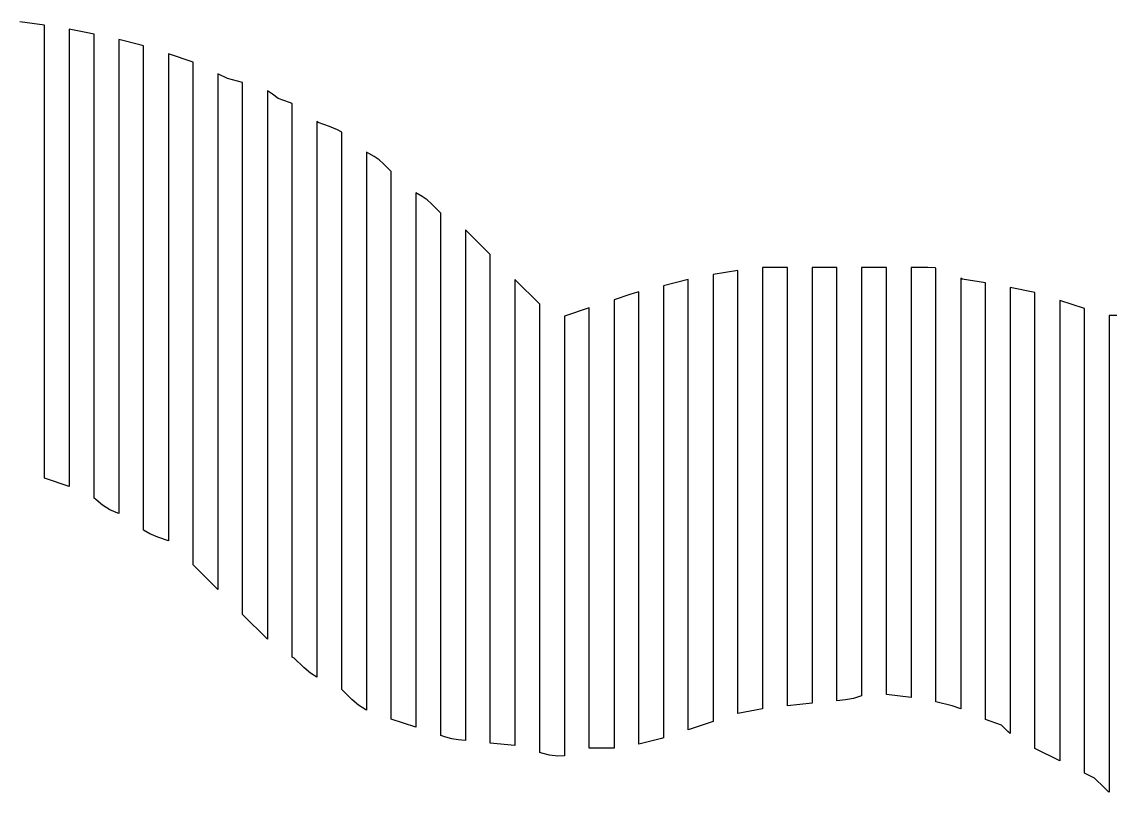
# Model space of a CAD drawing. Header units: millimetres. Extents: x -6 to 1890, y -8 to 898.
# Drawn here: x 733.9 to 909.7, y 60 to 184.5 of the extents above; entities that cross this region are included whole.
import ezdxf

# ---------------------------------------------------------------- set-up
doc = ezdxf.new("R2010")
doc.units = ezdxf.units.MM
doc.layers.add('PASSADAS_COMPLETAS', color=1, linetype='CONTINUOUS')
doc.layers.add('PECAS_2D', color=3, linetype='CONTINUOUS')

msp = doc.modelspace()

# ---------------------------------------------------------------- linework, layer by layer
at = {"layer": 'PASSADAS_COMPLETAS'}
msp.add_lwpolyline([(911.289, 137.067), (909.578, 137.067), (909.578, 131.932), (909.578, 130.648), (909.578, 129.364), (909.578, 128.081), (909.578, 126.797), (909.578, 125.513), (909.578, 124.229), (909.578, 122.946), (909.578, 121.662), (909.578, 120.378), (909.578, 119.094), (909.578, 117.811), (909.578, 116.527), (909.578, 115.243), (909.578, 113.959), (909.578, 112.676), (909.578, 111.392), (909.578, 110.108), (909.578, 108.824), (909.578, 72.879), (909.578, 71.595), (909.578, 70.311), (909.578, 69.028), (909.578, 67.744), (909.578, 66.46), (909.578, 65.176), (909.578, 60.041), (909.457, 60.128), (908.732, 60.78), (907.191, 62.321), (905.578, 63.127), (905.578, 68.303), (905.578, 69.596), (905.578, 70.89), (905.578, 72.184), (905.578, 73.478), (905.578, 79.947), (905.578, 110.999), (905.578, 112.293), (905.578, 113.587), (905.578, 114.881), (905.578, 116.175), (905.578, 118.763), (905.578, 120.056), (905.578, 121.35), (905.578, 122.644), (905.578, 125.232), (905.578, 126.526), (905.578, 127.819), (905.578, 129.113), (905.578, 130.407), (905.578, 131.701), (905.578, 132.995), (905.578, 138.17), (901.578, 139.504), (901.578, 134.284), (901.578, 132.979), (901.578, 131.674), (901.578, 130.37), (901.578, 129.065), (901.578, 127.76), (901.578, 126.455), (901.578, 125.15), (901.578, 123.845), (901.578, 122.541), (901.578, 121.236), (901.578, 119.931), (901.578, 118.626), (901.578, 117.321), (901.578, 116.016), (901.578, 114.711), (901.578, 113.407), (901.578, 112.102), (901.578, 76.871), (901.578, 75.566), (901.578, 74.261), (901.578, 72.956), (901.578, 71.651), (901.578, 70.347), (901.578, 65.127), (897.578, 67.127), (897.578, 72.295), (897.578, 73.587), (897.578, 74.878), (897.578, 76.17), (897.578, 77.462), (897.578, 78.754), (897.578, 80.046), (897.578, 113.635), (897.578, 114.926), (897.578, 116.218), (897.578, 117.51), (897.578, 118.802), (897.578, 120.094), (897.578, 122.678), (897.578, 123.97), (897.578, 125.261), (897.578, 126.553), (897.578, 127.845), (897.578, 129.137), (897.578, 130.429), (897.578, 131.721), (897.578, 133.013), (897.578, 134.305), (897.578, 135.596), (897.578, 140.764), (893.578, 141.565), (893.578, 136.418), (893.578, 135.131), (893.578, 133.844), (893.578, 132.558), (893.578, 131.271), (893.578, 129.984), (893.578, 128.697), (893.578, 127.411), (893.578, 126.124), (893.578, 124.837), (893.578, 123.55), (893.578, 122.264), (893.578, 120.977), (893.578, 119.69), (893.578, 118.403), (893.578, 117.117), (893.578, 115.83), (893.578, 114.543), (893.578, 81.088), (893.578, 79.801), (893.578, 78.514), (893.578, 77.228), (893.578, 75.941), (893.578, 74.654), (893.578, 73.367), (893.578, 69.507), (893.221, 69.828), (892.154, 70.894), (890.315, 71.507), (889.578, 71.813), (889.578, 74.424), (889.578, 75.73), (889.578, 77.035), (889.578, 78.341), (889.578, 79.647), (889.578, 80.952), (889.578, 82.258), (889.578, 116.206), (889.578, 117.511), (889.578, 118.817), (889.578, 120.123), (889.578, 121.428), (889.578, 122.734), (889.578, 124.04), (889.578, 125.345), (889.578, 126.651), (889.578, 127.957), (889.578, 129.262), (889.578, 130.568), (889.578, 131.874), (889.578, 133.179), (889.578, 134.485), (889.578, 135.791), (889.578, 137.096), (889.578, 142.319), (885.797, 142.949), (885.578, 143.095), (885.578, 137.941), (885.578, 136.653), (885.578, 135.364), (885.578, 134.076), (885.578, 132.787), (885.578, 131.499), (885.578, 130.21), (885.578, 128.922), (885.578, 127.633), (885.578, 126.345), (885.578, 125.056), (885.578, 123.768), (885.578, 122.479), (885.578, 121.191), (885.578, 119.903), (885.578, 118.614), (885.578, 117.326), (885.578, 83.825), (885.578, 82.537), (885.578, 81.248), (885.578, 79.96), (885.578, 78.671), (885.578, 77.383), (885.578, 76.094), (885.578, 73.517), (884.183, 73.982), (881.578, 74.633), (881.578, 77.229), (881.578, 78.527), (881.578, 79.825), (881.578, 81.123), (881.578, 82.421), (881.578, 83.719), (881.578, 85.017), (881.578, 117.464), (881.578, 118.762), (881.578, 120.06), (881.578, 121.357), (881.578, 122.655), (881.578, 125.251), (881.578, 126.549), (881.578, 127.847), (881.578, 129.145), (881.578, 130.443), (881.578, 131.741), (881.578, 133.038), (881.578, 134.336), (881.578, 135.634), (881.578, 136.932), (881.578, 138.23), (881.578, 139.528), (881.578, 144.719), (881.442, 144.746), (880.266, 144.823), (877.578, 144.823), (877.578, 138.39), (877.578, 135.816), (877.578, 134.53), (877.578, 133.243), (877.578, 131.956), (877.578, 130.67), (877.578, 129.383), (877.578, 128.097), (877.578, 126.81), (877.578, 125.523), (877.578, 124.237), (877.578, 122.95), (877.578, 121.663), (877.578, 120.377), (877.578, 119.09), (877.578, 117.804), (877.578, 84.351), (877.578, 83.065), (877.578, 81.778), (877.578, 80.492), (877.578, 79.205), (877.578, 77.918), (877.578, 75.345), (873.578, 75.845), (873.578, 78.448), (873.578, 79.749), (873.578, 81.051), (873.578, 82.352), (873.578, 83.654), (873.578, 84.955), (873.578, 118.793), (873.578, 120.095), (873.578, 121.396), (873.578, 122.698), (873.578, 123.999), (873.578, 125.301), (873.578, 126.602), (873.578, 127.904), (873.578, 129.205), (873.578, 130.507), (873.578, 131.808), (873.578, 133.109), (873.578, 134.411), (873.578, 135.712), (873.578, 137.014), (873.578, 138.315), (873.578, 139.617), (873.578, 144.823), (869.578, 144.823), (869.578, 139.601), (869.578, 138.296), (869.578, 136.99), (869.578, 135.685), (869.578, 134.379), (869.578, 133.074), (869.578, 131.768), (869.578, 130.463), (869.578, 129.158), (869.578, 127.852), (869.578, 126.547), (869.578, 125.241), (869.578, 123.936), (869.578, 122.631), (869.578, 121.325), (869.578, 120.02), (869.578, 86.079), (869.578, 84.773), (869.578, 83.468), (869.578, 82.163), (869.578, 80.857), (869.578, 79.552), (869.578, 75.636), (868.259, 75.191), (866.953, 74.963), (865.578, 74.826), (865.578, 78.715), (865.578, 80.011), (865.578, 81.307), (865.578, 82.603), (865.578, 83.9), (865.578, 118.898), (865.578, 120.194), (865.578, 121.49), (865.578, 122.787), (865.578, 124.083), (865.578, 125.379), (865.578, 126.675), (865.578, 127.972), (865.578, 129.268), (865.578, 130.564), (865.578, 131.86), (865.578, 133.157), (865.578, 134.453), (865.578, 135.749), (865.578, 137.045), (865.578, 138.342), (865.578, 139.638), (865.578, 144.823), (861.578, 144.823), (861.578, 139.608), (861.578, 138.304), (861.578, 137.001), (861.578, 135.697), (861.578, 134.394), (861.578, 133.09), (861.578, 131.786), (861.578, 130.483), (861.578, 129.179), (861.578, 127.875), (861.578, 126.572), (861.578, 125.268), (861.578, 123.964), (861.578, 122.661), (861.578, 121.357), (861.578, 120.053), (861.578, 118.75), (861.578, 84.855), (861.578, 83.551), (861.578, 82.248), (861.578, 80.944), (861.578, 79.641), (861.578, 78.337), (861.578, 74.426), (857.578, 74.026), (857.578, 77.888), (857.578, 79.175), (857.578, 80.462), (857.578, 81.749), (857.578, 83.036), (857.578, 84.324), (857.578, 117.791), (857.578, 119.078), (857.578, 120.366), (857.578, 121.653), (857.578, 122.94), (857.578, 124.227), (857.578, 125.514), (857.578, 126.802), (857.578, 128.089), (857.578, 129.376), (857.578, 130.663), (857.578, 131.951), (857.578, 133.238), (857.578, 134.525), (857.578, 135.812), (857.578, 138.387), (857.578, 144.823), (853.578, 144.823), (853.578, 138.342), (853.578, 137.046), (853.578, 135.75), (853.578, 134.454), (853.578, 133.158), (853.578, 131.862), (853.578, 130.565), (853.578, 129.269), (853.578, 127.973), (853.578, 126.677), (853.578, 125.381), (853.578, 124.085), (853.578, 122.789), (853.578, 121.493), (853.578, 120.197), (853.578, 118.901), (853.578, 83.906), (853.578, 82.61), (853.578, 81.313), (853.578, 80.017), (853.578, 78.721), (853.578, 77.425), (853.578, 73.537), (849.578, 72.737), (849.578, 76.643), (849.578, 77.946), (849.578, 79.248), (849.578, 80.55), (849.578, 81.852), (849.578, 83.154), (849.578, 118.314), (849.578, 119.616), (849.578, 120.918), (849.578, 122.22), (849.578, 123.522), (849.578, 124.825), (849.578, 126.127), (849.578, 127.429), (849.578, 128.731), (849.578, 130.033), (849.578, 131.336), (849.578, 132.638), (849.578, 133.94), (849.578, 135.242), (849.578, 137.847), (849.578, 144.358), (845.578, 143.691), (845.578, 137.244), (845.578, 135.954), (845.578, 134.665), (845.578, 133.375), (845.578, 132.086), (845.578, 130.796), (845.578, 129.507), (845.578, 128.217), (845.578, 126.928), (845.578, 125.638), (845.578, 124.349), (845.578, 123.059), (845.578, 121.77), (845.578, 120.481), (845.578, 119.191), (845.578, 117.902), (845.578, 116.612), (845.578, 81.796), (845.578, 80.507), (845.578, 79.218), (845.578, 77.928), (845.578, 76.639), (845.578, 75.349), (845.578, 71.481), (841.578, 70.147), (841.578, 74.043), (841.578, 75.341), (841.578, 76.64), (841.578, 77.938), (841.578, 79.237), (841.578, 80.535), (841.578, 116.893), (841.578, 118.192), (841.578, 119.49), (841.578, 120.789), (841.578, 122.087), (841.578, 123.386), (841.578, 124.684), (841.578, 125.983), (841.578, 127.281), (841.578, 128.58), (841.578, 129.878), (841.578, 131.177), (841.578, 132.475), (841.578, 133.774), (841.578, 135.072), (841.578, 136.371), (841.578, 142.863), (837.578, 141.863), (837.578, 135.342), (837.578, 134.038), (837.578, 132.734), (837.578, 131.43), (837.578, 130.125), (837.578, 128.821), (837.578, 127.517), (837.578, 126.213), (837.578, 124.909), (837.578, 123.604), (837.578, 122.3), (837.578, 120.996), (837.578, 119.692), (837.578, 118.388), (837.578, 117.083), (837.578, 115.779), (837.578, 79.261), (837.578, 77.957), (837.578, 76.653), (837.578, 75.349), (837.578, 74.045), (837.578, 72.74), (837.578, 68.828), (837.232, 68.727), (833.578, 67.813), (833.578, 71.727), (833.578, 73.031), (833.578, 74.336), (833.578, 75.64), (833.578, 76.945), (833.578, 78.249), (833.578, 114.774), (833.578, 116.078), (833.578, 117.383), (833.578, 118.687), (833.578, 119.992), (833.578, 121.296), (833.578, 122.601), (833.578, 123.905), (833.578, 125.21), (833.578, 126.514), (833.578, 127.819), (833.578, 129.123), (833.578, 130.428), (833.578, 131.732), (833.578, 133.036), (833.578, 134.341), (833.578, 140.863), (832.818, 140.673), (832.147, 140.478), (829.578, 139.621), (829.578, 133.152), (829.578, 131.858), (829.578, 130.564), (829.578, 129.27), (829.578, 127.976), (829.578, 126.682), (829.578, 125.388), (829.578, 124.095), (829.578, 122.801), (829.578, 121.507), (829.578, 120.213), (829.578, 118.919), (829.578, 117.625), (829.578, 116.331), (829.578, 115.037), (829.578, 113.743), (829.578, 76.22), (829.578, 74.926), (829.578, 73.632), (829.578, 72.338), (829.578, 71.044), (829.578, 67.163), (825.578, 67.163), (825.578, 71.042), (825.578, 72.335), (825.578, 73.629), (825.578, 74.922), (825.578, 76.215), (825.578, 112.424), (825.578, 113.717), (825.578, 115.011), (825.578, 116.304), (825.578, 117.597), (825.578, 118.89), (825.578, 120.183), (825.578, 121.477), (825.578, 122.77), (825.578, 124.063), (825.578, 125.356), (825.578, 126.649), (825.578, 127.943), (825.578, 129.236), (825.578, 130.529), (825.578, 131.822), (825.578, 138.288), (821.578, 136.955), (821.578, 130.497), (821.578, 129.205), (821.578, 127.914), (821.578, 126.622), (821.578, 125.33), (821.578, 124.039), (821.578, 122.747), (821.578, 121.456), (821.578, 120.164), (821.578, 118.872), (821.578, 117.581), (821.578, 116.289), (821.578, 114.998), (821.578, 113.706), (821.578, 112.415), (821.578, 111.123), (821.578, 74.958), (821.578, 73.667), (821.578, 72.375), (821.578, 71.083), (821.578, 69.792), (821.578, 65.917), (820.486, 65.876), (819.17, 66.018), (817.909, 66.344), (817.578, 66.481), (817.578, 69.067), (817.578, 70.36), (817.578, 71.653), (817.578, 72.946), (817.578, 74.24), (817.578, 75.533), (817.578, 76.826), (817.578, 109.153), (817.578, 110.446), (817.578, 111.739), (817.578, 113.032), (817.578, 114.325), (817.578, 115.618), (817.578, 116.912), (817.578, 119.498), (817.578, 122.084), (817.578, 125.963), (817.578, 127.256), (817.578, 128.549), (817.578, 129.842), (817.578, 138.894), (813.578, 142.894), (813.578, 135.103), (813.578, 133.805), (813.578, 132.506), (813.578, 129.909), (813.578, 127.312), (813.578, 123.417), (813.578, 122.118), (813.578, 119.521), (813.578, 118.223), (813.578, 116.924), (813.578, 115.626), (813.578, 114.327), (813.578, 113.029), (813.578, 111.73), (813.578, 110.432), (813.578, 107.835), (813.578, 76.671), (813.578, 75.372), (813.578, 74.074), (813.578, 72.775), (813.578, 71.477), (813.578, 70.178), (813.578, 67.582), (809.578, 67.982), (809.578, 70.569), (809.578, 71.862), (809.578, 73.156), (809.578, 74.45), (809.578, 75.743), (809.578, 77.037), (809.578, 109.378), (809.578, 110.672), (809.578, 111.966), (809.578, 113.259), (809.578, 114.553), (809.578, 115.847), (809.578, 119.727), (809.578, 122.315), (809.578, 124.902), (809.578, 127.489), (809.578, 128.783), (809.578, 131.37), (809.578, 132.664), (809.578, 133.958), (809.578, 135.251), (809.578, 136.545), (809.578, 137.839), (809.578, 139.132), (809.578, 146.894), (805.578, 150.894), (805.578, 143.159), (805.578, 141.869), (805.578, 140.58), (805.578, 139.291), (805.578, 138.001), (805.578, 135.423), (805.578, 134.134), (805.578, 131.555), (805.578, 128.977), (805.578, 126.398), (805.578, 123.82), (805.578, 121.241), (805.578, 118.663), (805.578, 117.373), (805.578, 116.084), (805.578, 114.795), (805.578, 113.506), (805.578, 78.696), (805.578, 77.406), (805.578, 76.117), (805.578, 74.828), (805.578, 73.539), (805.578, 72.249), (805.578, 70.96), (805.578, 68.382), (804.389, 68.5), (803.391, 68.656), (802.417, 68.922), (801.578, 69.202), (801.578, 71.799), (801.578, 73.097), (801.578, 74.396), (801.578, 75.694), (801.578, 76.993), (801.578, 78.291), (801.578, 79.59), (801.578, 117.245), (801.578, 119.842), (801.578, 121.14), (801.578, 122.439), (801.578, 123.737), (801.578, 126.334), (801.578, 128.931), (801.578, 131.528), (801.578, 134.125), (801.578, 135.423), (801.578, 138.02), (801.578, 139.318), (801.578, 141.915), (801.578, 143.214), (801.578, 144.512), (801.578, 145.811), (801.578, 147.109), (801.578, 153.601), (800.096, 155.083), (799.371, 155.735), (798.578, 156.306), (797.578, 156.865), (797.578, 150.422), (797.578, 149.134), (797.578, 147.845), (797.578, 146.557), (797.578, 145.268), (797.578, 143.98), (797.578, 141.403), (797.578, 138.826), (797.578, 136.249), (797.578, 133.672), (797.578, 131.095), (797.578, 128.518), (797.578, 127.229), (797.578, 125.941), (797.578, 124.652), (797.578, 123.364), (797.578, 120.787), (797.578, 80.843), (797.578, 78.266), (797.578, 76.978), (797.578, 75.689), (797.578, 74.401), (797.578, 73.112), (797.578, 70.535), (793.578, 71.869), (793.578, 75.77), (793.578, 77.071), (793.578, 78.372), (793.578, 79.672), (793.578, 80.973), (793.578, 82.273), (793.578, 83.574), (793.578, 125.193), (793.578, 126.493), (793.578, 127.794), (793.578, 129.095), (793.578, 130.395), (793.578, 131.696), (793.578, 134.297), (793.578, 136.898), (793.578, 139.499), (793.578, 142.101), (793.578, 144.702), (793.578, 146.002), (793.578, 148.604), (793.578, 149.904), (793.578, 151.205), (793.578, 152.505), (793.578, 153.806), (793.578, 160.309), (792.34, 161.547), (791.615, 162.198), (790.822, 162.769), (789.975, 163.251), (789.578, 163.45), (789.578, 157.011), (789.578, 155.723), (789.578, 154.436), (789.578, 153.148), (789.578, 151.86), (789.578, 149.285), (789.578, 146.709), (789.578, 145.421), (789.578, 142.846), (789.578, 140.271), (789.578, 137.695), (789.578, 135.12), (789.578, 133.832), (789.578, 132.544), (789.578, 131.256), (789.578, 129.969), (789.578, 128.681), (789.578, 127.393), (789.578, 86.186), (789.578, 84.898), (789.578, 83.61), (789.578, 82.322), (789.578, 81.035), (789.578, 79.747), (789.578, 78.459), (789.578, 77.171), (789.578, 73.308), (789.492, 73.345), (788.292, 74.086), (787.227, 74.998), (785.578, 76.647), (785.578, 80.505), (785.578, 81.791), (785.578, 83.077), (785.578, 84.363), (785.578, 85.649), (785.578, 86.934), (785.578, 88.22), (785.578, 131.942), (785.578, 133.228), (785.578, 134.514), (785.578, 135.8), (785.578, 137.086), (785.578, 138.372), (785.578, 140.944), (785.578, 143.515), (785.578, 146.087), (785.578, 148.659), (785.578, 149.945), (785.578, 152.517), (785.578, 153.803), (785.578, 155.089), (785.578, 156.375), (785.578, 157.661), (785.578, 158.947), (785.578, 160.233), (785.578, 166.662), (784.905, 167.078), (783.613, 167.623), (781.773, 168.236), (781.578, 168.431), (781.578, 161.922), (781.578, 160.621), (781.578, 159.319), (781.578, 158.017), (781.578, 156.716), (781.578, 155.414), (781.578, 154.112), (781.578, 151.509), (781.578, 150.207), (781.578, 147.604), (781.578, 145), (781.578, 142.397), (781.578, 141.095), (781.578, 139.793), (781.578, 138.492), (781.578, 137.19), (781.578, 135.888), (781.578, 134.586), (781.578, 90.328), (781.578, 89.026), (781.578, 87.725), (781.578, 86.423), (781.578, 85.121), (781.578, 83.819), (781.578, 78.613), (780.536, 79.257), (779.471, 80.169), (777.93, 81.71), (777.578, 81.886), (777.578, 87.07), (777.578, 88.367), (777.578, 89.663), (777.578, 90.959), (777.578, 92.255), (777.578, 93.551), (777.578, 94.847), (777.578, 97.44), (777.578, 137.62), (777.578, 138.916), (777.578, 140.212), (777.578, 141.509), (777.578, 142.805), (777.578, 145.397), (777.578, 147.989), (777.578, 150.582), (777.578, 153.174), (777.578, 154.47), (777.578, 157.062), (777.578, 158.359), (777.578, 159.655), (777.578, 160.951), (777.578, 162.247), (777.578, 163.543), (777.578, 164.839), (777.578, 171.32), (777.15, 171.501), (775.297, 172.118), (774.414, 172.841), (773.578, 173.365), (773.578, 166.851), (773.578, 165.548), (773.578, 164.245), (773.578, 162.942), (773.578, 161.64), (773.578, 160.337), (773.578, 159.034), (773.578, 157.731), (773.578, 156.428), (773.578, 153.822), (773.578, 151.216), (773.578, 148.611), (773.578, 146.005), (773.578, 144.702), (773.578, 143.399), (773.578, 142.096), (773.578, 140.793), (773.578, 100.404), (773.578, 99.101), (773.578, 97.798), (773.578, 96.495), (773.578, 95.192), (773.578, 93.889), (773.578, 92.587), (773.578, 91.284), (773.578, 84.769), (769.578, 88.769), (769.578, 95.28), (769.578, 96.582), (769.578, 97.885), (769.578, 99.187), (769.578, 100.489), (769.578, 101.791), (769.578, 103.093), (769.578, 104.395), (769.578, 143.461), (769.578, 144.763), (769.578, 146.066), (769.578, 147.368), (769.578, 148.67), (769.578, 151.274), (769.578, 153.879), (769.578, 156.483), (769.578, 157.785), (769.578, 160.39), (769.578, 161.692), (769.578, 162.994), (769.578, 164.296), (769.578, 165.598), (769.578, 166.901), (769.578, 168.203), (769.578, 169.505), (769.578, 174.714), (767.107, 175.331), (765.578, 176.096), (765.578, 170.888), (765.578, 169.586), (765.578, 168.284), (765.578, 166.982), (765.578, 165.68), (765.578, 164.378), (765.578, 163.076), (765.578, 161.774), (765.578, 159.17), (765.578, 157.868), (765.578, 155.264), (765.578, 153.962), (765.578, 151.358), (765.578, 150.056), (765.578, 148.754), (765.578, 147.452), (765.578, 146.15), (765.578, 122.715), (765.578, 107.091), (765.578, 105.789), (765.578, 104.487), (765.578, 103.185), (765.578, 101.883), (765.578, 100.581), (765.578, 99.279), (765.578, 92.769), (761.578, 96.769), (761.578, 101.926), (761.578, 103.215), (761.578, 104.504), (761.578, 105.793), (761.578, 107.082), (761.578, 108.371), (761.578, 109.66), (761.578, 147.045), (761.578, 149.623), (761.578, 150.912), (761.578, 153.49), (761.578, 156.069), (761.578, 158.647), (761.578, 161.225), (761.578, 162.514), (761.578, 163.803), (761.578, 165.093), (761.578, 166.382), (761.578, 167.671), (761.578, 168.96), (761.578, 170.249), (761.578, 171.538), (761.578, 172.827), (761.578, 177.984), (757.578, 179.317), (757.578, 174.16), (757.578, 172.871), (757.578, 171.582), (757.578, 170.292), (757.578, 169.003), (757.578, 167.714), (757.578, 166.425), (757.578, 163.846), (757.578, 162.557), (757.578, 159.978), (757.578, 157.4), (757.578, 156.11), (757.578, 153.532), (757.578, 152.243), (757.578, 150.953), (757.578, 148.375), (757.578, 112.276), (757.578, 110.987), (757.578, 109.697), (757.578, 108.408), (757.578, 107.119), (757.578, 105.83), (757.578, 104.54), (757.578, 100.673), (755.883, 101.237), (754.591, 101.782), (753.578, 102.408), (753.578, 107.623), (753.578, 108.927), (753.578, 110.231), (753.578, 111.535), (753.578, 112.839), (753.578, 114.143), (753.578, 150.65), (753.578, 151.953), (753.578, 153.257), (753.578, 154.561), (753.578, 155.865), (753.578, 158.473), (753.578, 161.08), (753.578, 162.384), (753.578, 164.992), (753.578, 166.296), (753.578, 167.599), (753.578, 168.903), (753.578, 170.207), (753.578, 171.511), (753.578, 172.815), (753.578, 174.118), (753.578, 175.422), (753.578, 180.638), (753.212, 180.744), (749.578, 181.653), (749.578, 176.46), (749.578, 175.162), (749.578, 173.864), (749.578, 172.566), (749.578, 171.268), (749.578, 169.969), (749.578, 168.671), (749.578, 167.373), (749.578, 166.075), (749.578, 163.479), (749.578, 160.882), (749.578, 158.286), (749.578, 156.988), (749.578, 155.69), (749.578, 154.392), (749.578, 153.094), (749.578, 151.796), (749.578, 115.448), (749.578, 114.15), (749.578, 112.851), (749.578, 111.553), (749.578, 110.255), (749.578, 108.957), (749.578, 105.063), (749.42, 105.115), (748.128, 105.66), (746.928, 106.401), (745.863, 107.314), (745.615, 107.562), (745.578, 107.58), (745.578, 111.458), (745.578, 112.75), (745.578, 114.042), (745.578, 115.335), (745.578, 117.92), (745.578, 152.815), (745.578, 154.107), (745.578, 155.399), (745.578, 156.692), (745.578, 157.984), (745.578, 160.569), (745.578, 161.861), (745.578, 164.446), (745.578, 167.031), (745.578, 168.323), (745.578, 169.616), (745.578, 170.908), (745.578, 172.201), (745.578, 173.493), (745.578, 174.786), (745.578, 176.078), (745.578, 177.37), (745.578, 182.54), (741.578, 183.34), (741.578, 178.155), (741.578, 176.859), (741.578, 175.562), (741.578, 174.266), (741.578, 172.97), (741.578, 171.674), (741.578, 170.377), (741.578, 169.081), (741.578, 167.785), (741.578, 165.192), (741.578, 162.6), (741.578, 161.303), (741.578, 158.711), (741.578, 157.415), (741.578, 156.118), (741.578, 154.822), (741.578, 153.526), (741.578, 119.823), (741.578, 118.527), (741.578, 117.23), (741.578, 115.934), (741.578, 114.638), (741.578, 113.342), (741.578, 112.045), (741.578, 109.453), (737.578, 110.786), (737.578, 113.353), (737.578, 114.637), (737.578, 115.92), (737.578, 117.204), (737.578, 118.488), (737.578, 119.771), (737.578, 121.055), (737.578, 154.428), (737.578, 155.711), (737.578, 156.995), (737.578, 158.278), (737.578, 159.562), (737.578, 162.129), (737.578, 164.696), (737.578, 167.263), (737.578, 168.547), (737.578, 169.83), (737.578, 171.114), (737.578, 172.397), (737.578, 173.681), (737.578, 174.965), (737.578, 176.248), (737.578, 177.532), (737.578, 178.815), (737.578, 183.95), (733.578, 184.521)], dxfattribs=at)
at = {"layer": 'PECAS_2D'}
msp.add_lwpolyline([(911.289, 137.067), (909.578, 137.067), (909.578, 131.932), (909.578, 130.648), (909.578, 129.364), (909.578, 128.081), (909.578, 126.797), (909.578, 125.513), (909.578, 124.229), (909.578, 122.946), (909.578, 121.662), (909.578, 120.378), (909.578, 119.094), (909.578, 117.811), (909.578, 116.527), (909.578, 115.243), (909.578, 113.959), (909.578, 112.676), (909.578, 111.392), (909.578, 110.108), (909.578, 108.824), (909.578, 72.879), (909.578, 71.595), (909.578, 70.311), (909.578, 69.028), (909.578, 67.744), (909.578, 66.46), (909.578, 65.176), (909.578, 60.041), (909.457, 60.128), (908.732, 60.78), (907.191, 62.321), (905.578, 63.127), (905.578, 68.303), (905.578, 69.596), (905.578, 70.89), (905.578, 72.184), (905.578, 73.478), (905.578, 79.947), (905.578, 110.999), (905.578, 112.293), (905.578, 113.587), (905.578, 114.881), (905.578, 116.175), (905.578, 118.763), (905.578, 120.056), (905.578, 121.35), (905.578, 122.644), (905.578, 125.232), (905.578, 126.526), (905.578, 127.819), (905.578, 129.113), (905.578, 130.407), (905.578, 131.701), (905.578, 132.995), (905.578, 138.17), (901.578, 139.504), (901.578, 134.284), (901.578, 132.979), (901.578, 131.674), (901.578, 130.37), (901.578, 129.065), (901.578, 127.76), (901.578, 126.455), (901.578, 125.15), (901.578, 123.845), (901.578, 122.541), (901.578, 121.236), (901.578, 119.931), (901.578, 118.626), (901.578, 117.321), (901.578, 116.016), (901.578, 114.711), (901.578, 113.407), (901.578, 112.102), (901.578, 76.871), (901.578, 75.566), (901.578, 74.261), (901.578, 72.956), (901.578, 71.651), (901.578, 70.347), (901.578, 65.127), (897.578, 67.127), (897.578, 72.295), (897.578, 73.587), (897.578, 74.878), (897.578, 76.17), (897.578, 77.462), (897.578, 78.754), (897.578, 80.046), (897.578, 113.635), (897.578, 114.926), (897.578, 116.218), (897.578, 117.51), (897.578, 118.802), (897.578, 120.094), (897.578, 122.678), (897.578, 123.97), (897.578, 125.261), (897.578, 126.553), (897.578, 127.845), (897.578, 129.137), (897.578, 130.429), (897.578, 131.721), (897.578, 133.013), (897.578, 134.305), (897.578, 135.596), (897.578, 140.764), (893.578, 141.565), (893.578, 136.418), (893.578, 135.131), (893.578, 133.844), (893.578, 132.558), (893.578, 131.271), (893.578, 129.984), (893.578, 128.697), (893.578, 127.411), (893.578, 126.124), (893.578, 124.837), (893.578, 123.55), (893.578, 122.264), (893.578, 120.977), (893.578, 119.69), (893.578, 118.403), (893.578, 117.117), (893.578, 115.83), (893.578, 114.543), (893.578, 81.088), (893.578, 79.801), (893.578, 78.514), (893.578, 77.228), (893.578, 75.941), (893.578, 74.654), (893.578, 73.367), (893.578, 69.507), (893.221, 69.828), (892.154, 70.894), (890.315, 71.507), (889.578, 71.813), (889.578, 74.424), (889.578, 75.73), (889.578, 77.035), (889.578, 78.341), (889.578, 79.647), (889.578, 80.952), (889.578, 82.258), (889.578, 116.206), (889.578, 117.511), (889.578, 118.817), (889.578, 120.123), (889.578, 121.428), (889.578, 122.734), (889.578, 124.04), (889.578, 125.345), (889.578, 126.651), (889.578, 127.957), (889.578, 129.262), (889.578, 130.568), (889.578, 131.874), (889.578, 133.179), (889.578, 134.485), (889.578, 135.791), (889.578, 137.096), (889.578, 142.319), (885.797, 142.949), (885.578, 143.095), (885.578, 137.941), (885.578, 136.653), (885.578, 135.364), (885.578, 134.076), (885.578, 132.787), (885.578, 131.499), (885.578, 130.21), (885.578, 128.922), (885.578, 127.633), (885.578, 126.345), (885.578, 125.056), (885.578, 123.768), (885.578, 122.479), (885.578, 121.191), (885.578, 119.903), (885.578, 118.614), (885.578, 117.326), (885.578, 83.825), (885.578, 82.537), (885.578, 81.248), (885.578, 79.96), (885.578, 78.671), (885.578, 77.383), (885.578, 76.094), (885.578, 73.517), (884.183, 73.982), (881.578, 74.633), (881.578, 77.229), (881.578, 78.527), (881.578, 79.825), (881.578, 81.123), (881.578, 82.421), (881.578, 83.719), (881.578, 85.017), (881.578, 117.464), (881.578, 118.762), (881.578, 120.06), (881.578, 121.357), (881.578, 122.655), (881.578, 125.251), (881.578, 126.549), (881.578, 127.847), (881.578, 129.145), (881.578, 130.443), (881.578, 131.741), (881.578, 133.038), (881.578, 134.336), (881.578, 135.634), (881.578, 136.932), (881.578, 138.23), (881.578, 139.528), (881.578, 144.719), (881.442, 144.746), (880.266, 144.823), (877.578, 144.823), (877.578, 138.39), (877.578, 135.816), (877.578, 134.53), (877.578, 133.243), (877.578, 131.956), (877.578, 130.67), (877.578, 129.383), (877.578, 128.097), (877.578, 126.81), (877.578, 125.523), (877.578, 124.237), (877.578, 122.95), (877.578, 121.663), (877.578, 120.377), (877.578, 119.09), (877.578, 117.804), (877.578, 84.351), (877.578, 83.065), (877.578, 81.778), (877.578, 80.492), (877.578, 79.205), (877.578, 77.918), (877.578, 75.345), (873.578, 75.845), (873.578, 78.448), (873.578, 79.749), (873.578, 81.051), (873.578, 82.352), (873.578, 83.654), (873.578, 84.955), (873.578, 118.793), (873.578, 120.095), (873.578, 121.396), (873.578, 122.698), (873.578, 123.999), (873.578, 125.301), (873.578, 126.602), (873.578, 127.904), (873.578, 129.205), (873.578, 130.507), (873.578, 131.808), (873.578, 133.109), (873.578, 134.411), (873.578, 135.712), (873.578, 137.014), (873.578, 138.315), (873.578, 139.617), (873.578, 144.823), (869.578, 144.823), (869.578, 139.601), (869.578, 138.296), (869.578, 136.99), (869.578, 135.685), (869.578, 134.379), (869.578, 133.074), (869.578, 131.768), (869.578, 130.463), (869.578, 129.158), (869.578, 127.852), (869.578, 126.547), (869.578, 125.241), (869.578, 123.936), (869.578, 122.631), (869.578, 121.325), (869.578, 120.02), (869.578, 86.079), (869.578, 84.773), (869.578, 83.468), (869.578, 82.163), (869.578, 80.857), (869.578, 79.552), (869.578, 75.636), (868.259, 75.191), (866.953, 74.963), (865.578, 74.826), (865.578, 78.715), (865.578, 80.011), (865.578, 81.307), (865.578, 82.603), (865.578, 83.9), (865.578, 118.898), (865.578, 120.194), (865.578, 121.49), (865.578, 122.787), (865.578, 124.083), (865.578, 125.379), (865.578, 126.675), (865.578, 127.972), (865.578, 129.268), (865.578, 130.564), (865.578, 131.86), (865.578, 133.157), (865.578, 134.453), (865.578, 135.749), (865.578, 137.045), (865.578, 138.342), (865.578, 139.638), (865.578, 144.823), (861.578, 144.823), (861.578, 139.608), (861.578, 138.304), (861.578, 137.001), (861.578, 135.697), (861.578, 134.394), (861.578, 133.09), (861.578, 131.786), (861.578, 130.483), (861.578, 129.179), (861.578, 127.875), (861.578, 126.572), (861.578, 125.268), (861.578, 123.964), (861.578, 122.661), (861.578, 121.357), (861.578, 120.053), (861.578, 118.75), (861.578, 84.855), (861.578, 83.551), (861.578, 82.248), (861.578, 80.944), (861.578, 79.641), (861.578, 78.337), (861.578, 74.426), (857.578, 74.026), (857.578, 77.888), (857.578, 79.175), (857.578, 80.462), (857.578, 81.749), (857.578, 83.036), (857.578, 84.324), (857.578, 117.791), (857.578, 119.078), (857.578, 120.366), (857.578, 121.653), (857.578, 122.94), (857.578, 124.227), (857.578, 125.514), (857.578, 126.802), (857.578, 128.089), (857.578, 129.376), (857.578, 130.663), (857.578, 131.951), (857.578, 133.238), (857.578, 134.525), (857.578, 135.812), (857.578, 138.387), (857.578, 144.823), (853.578, 144.823), (853.578, 138.342), (853.578, 137.046), (853.578, 135.75), (853.578, 134.454), (853.578, 133.158), (853.578, 131.862), (853.578, 130.565), (853.578, 129.269), (853.578, 127.973), (853.578, 126.677), (853.578, 125.381), (853.578, 124.085), (853.578, 122.789), (853.578, 121.493), (853.578, 120.197), (853.578, 118.901), (853.578, 83.906), (853.578, 82.61), (853.578, 81.313), (853.578, 80.017), (853.578, 78.721), (853.578, 77.425), (853.578, 73.537), (849.578, 72.737), (849.578, 76.643), (849.578, 77.946), (849.578, 79.248), (849.578, 80.55), (849.578, 81.852), (849.578, 83.154), (849.578, 118.314), (849.578, 119.616), (849.578, 120.918), (849.578, 122.22), (849.578, 123.522), (849.578, 124.825), (849.578, 126.127), (849.578, 127.429), (849.578, 128.731), (849.578, 130.033), (849.578, 131.336), (849.578, 132.638), (849.578, 133.94), (849.578, 135.242), (849.578, 137.847), (849.578, 144.358), (845.578, 143.691), (845.578, 137.244), (845.578, 135.954), (845.578, 134.665), (845.578, 133.375), (845.578, 132.086), (845.578, 130.796), (845.578, 129.507), (845.578, 128.217), (845.578, 126.928), (845.578, 125.638), (845.578, 124.349), (845.578, 123.059), (845.578, 121.77), (845.578, 120.481), (845.578, 119.191), (845.578, 117.902), (845.578, 116.612), (845.578, 81.796), (845.578, 80.507), (845.578, 79.218), (845.578, 77.928), (845.578, 76.639), (845.578, 75.349), (845.578, 71.481), (841.578, 70.147), (841.578, 74.043), (841.578, 75.341), (841.578, 76.64), (841.578, 77.938), (841.578, 79.237), (841.578, 80.535), (841.578, 116.893), (841.578, 118.192), (841.578, 119.49), (841.578, 120.789), (841.578, 122.087), (841.578, 123.386), (841.578, 124.684), (841.578, 125.983), (841.578, 127.281), (841.578, 128.58), (841.578, 129.878), (841.578, 131.177), (841.578, 132.475), (841.578, 133.774), (841.578, 135.072), (841.578, 136.371), (841.578, 142.863), (837.578, 141.863), (837.578, 135.342), (837.578, 134.038), (837.578, 132.734), (837.578, 131.43), (837.578, 130.125), (837.578, 128.821), (837.578, 127.517), (837.578, 126.213), (837.578, 124.909), (837.578, 123.604), (837.578, 122.3), (837.578, 120.996), (837.578, 119.692), (837.578, 118.388), (837.578, 117.083), (837.578, 115.779), (837.578, 79.261), (837.578, 77.957), (837.578, 76.653), (837.578, 75.349), (837.578, 74.045), (837.578, 72.74), (837.578, 68.828), (837.232, 68.727), (833.578, 67.813), (833.578, 71.727), (833.578, 73.031), (833.578, 74.336), (833.578, 75.64), (833.578, 76.945), (833.578, 78.249), (833.578, 114.774), (833.578, 116.078), (833.578, 117.383), (833.578, 118.687), (833.578, 119.992), (833.578, 121.296), (833.578, 122.601), (833.578, 123.905), (833.578, 125.21), (833.578, 126.514), (833.578, 127.819), (833.578, 129.123), (833.578, 130.428), (833.578, 131.732), (833.578, 133.036), (833.578, 134.341), (833.578, 140.863), (832.818, 140.673), (832.147, 140.478), (829.578, 139.621), (829.578, 133.152), (829.578, 131.858), (829.578, 130.564), (829.578, 129.27), (829.578, 127.976), (829.578, 126.682), (829.578, 125.388), (829.578, 124.095), (829.578, 122.801), (829.578, 121.507), (829.578, 120.213), (829.578, 118.919), (829.578, 117.625), (829.578, 116.331), (829.578, 115.037), (829.578, 113.743), (829.578, 76.22), (829.578, 74.926), (829.578, 73.632), (829.578, 72.338), (829.578, 71.044), (829.578, 67.163), (825.578, 67.163), (825.578, 71.042), (825.578, 72.335), (825.578, 73.629), (825.578, 74.922), (825.578, 76.215), (825.578, 112.424), (825.578, 113.717), (825.578, 115.011), (825.578, 116.304), (825.578, 117.597), (825.578, 118.89), (825.578, 120.183), (825.578, 121.477), (825.578, 122.77), (825.578, 124.063), (825.578, 125.356), (825.578, 126.649), (825.578, 127.943), (825.578, 129.236), (825.578, 130.529), (825.578, 131.822), (825.578, 138.288), (821.578, 136.955), (821.578, 130.497), (821.578, 129.205), (821.578, 127.914), (821.578, 126.622), (821.578, 125.33), (821.578, 124.039), (821.578, 122.747), (821.578, 121.456), (821.578, 120.164), (821.578, 118.872), (821.578, 117.581), (821.578, 116.289), (821.578, 114.998), (821.578, 113.706), (821.578, 112.415), (821.578, 111.123), (821.578, 74.958), (821.578, 73.667), (821.578, 72.375), (821.578, 71.083), (821.578, 69.792), (821.578, 65.917), (820.486, 65.876), (819.17, 66.018), (817.909, 66.344), (817.578, 66.481), (817.578, 69.067), (817.578, 70.36), (817.578, 71.653), (817.578, 72.946), (817.578, 74.24), (817.578, 75.533), (817.578, 76.826), (817.578, 109.153), (817.578, 110.446), (817.578, 111.739), (817.578, 113.032), (817.578, 114.325), (817.578, 115.618), (817.578, 116.912), (817.578, 119.498), (817.578, 122.084), (817.578, 125.963), (817.578, 127.256), (817.578, 128.549), (817.578, 129.842), (817.578, 138.894), (813.578, 142.894), (813.578, 135.103), (813.578, 133.805), (813.578, 132.506), (813.578, 129.909), (813.578, 127.312), (813.578, 123.417), (813.578, 122.118), (813.578, 119.521), (813.578, 118.223), (813.578, 116.924), (813.578, 115.626), (813.578, 114.327), (813.578, 113.029), (813.578, 111.73), (813.578, 110.432), (813.578, 107.835), (813.578, 76.671), (813.578, 75.372), (813.578, 74.074), (813.578, 72.775), (813.578, 71.477), (813.578, 70.178), (813.578, 67.582), (809.578, 67.982), (809.578, 70.569), (809.578, 71.862), (809.578, 73.156), (809.578, 74.45), (809.578, 75.743), (809.578, 77.037), (809.578, 109.378), (809.578, 110.672), (809.578, 111.966), (809.578, 113.259), (809.578, 114.553), (809.578, 115.847), (809.578, 119.727), (809.578, 122.315), (809.578, 124.902), (809.578, 127.489), (809.578, 128.783), (809.578, 131.37), (809.578, 132.664), (809.578, 133.958), (809.578, 135.251), (809.578, 136.545), (809.578, 137.839), (809.578, 139.132), (809.578, 146.894), (805.578, 150.894), (805.578, 143.159), (805.578, 141.869), (805.578, 140.58), (805.578, 139.291), (805.578, 138.001), (805.578, 135.423), (805.578, 134.134), (805.578, 131.555), (805.578, 128.977), (805.578, 126.398), (805.578, 123.82), (805.578, 121.241), (805.578, 118.663), (805.578, 117.373), (805.578, 116.084), (805.578, 114.795), (805.578, 113.506), (805.578, 78.696), (805.578, 77.406), (805.578, 76.117), (805.578, 74.828), (805.578, 73.539), (805.578, 72.249), (805.578, 70.96), (805.578, 68.382), (804.389, 68.5), (803.391, 68.656), (802.417, 68.922), (801.578, 69.202), (801.578, 71.799), (801.578, 73.097), (801.578, 74.396), (801.578, 75.694), (801.578, 76.993), (801.578, 78.291), (801.578, 79.59), (801.578, 117.245), (801.578, 119.842), (801.578, 121.14), (801.578, 122.439), (801.578, 123.737), (801.578, 126.334), (801.578, 128.931), (801.578, 131.528), (801.578, 134.125), (801.578, 135.423), (801.578, 138.02), (801.578, 139.318), (801.578, 141.915), (801.578, 143.214), (801.578, 144.512), (801.578, 145.811), (801.578, 147.109), (801.578, 153.601), (800.096, 155.083), (799.371, 155.735), (798.578, 156.306), (797.578, 156.865), (797.578, 150.422), (797.578, 149.134), (797.578, 147.845), (797.578, 146.557), (797.578, 145.268), (797.578, 143.98), (797.578, 141.403), (797.578, 138.826), (797.578, 136.249), (797.578, 133.672), (797.578, 131.095), (797.578, 128.518), (797.578, 127.229), (797.578, 125.941), (797.578, 124.652), (797.578, 123.364), (797.578, 120.787), (797.578, 80.843), (797.578, 78.266), (797.578, 76.978), (797.578, 75.689), (797.578, 74.401), (797.578, 73.112), (797.578, 70.535), (793.578, 71.869), (793.578, 75.77), (793.578, 77.071), (793.578, 78.372), (793.578, 79.672), (793.578, 80.973), (793.578, 82.273), (793.578, 83.574), (793.578, 125.193), (793.578, 126.493), (793.578, 127.794), (793.578, 129.095), (793.578, 130.395), (793.578, 131.696), (793.578, 134.297), (793.578, 136.898), (793.578, 139.499), (793.578, 142.101), (793.578, 144.702), (793.578, 146.002), (793.578, 148.604), (793.578, 149.904), (793.578, 151.205), (793.578, 152.505), (793.578, 153.806), (793.578, 160.309), (792.34, 161.547), (791.615, 162.198), (790.822, 162.769), (789.975, 163.251), (789.578, 163.45), (789.578, 157.011), (789.578, 155.723), (789.578, 154.436), (789.578, 153.148), (789.578, 151.86), (789.578, 149.285), (789.578, 146.709), (789.578, 145.421), (789.578, 142.846), (789.578, 140.271), (789.578, 137.695), (789.578, 135.12), (789.578, 133.832), (789.578, 132.544), (789.578, 131.256), (789.578, 129.969), (789.578, 128.681), (789.578, 127.393), (789.578, 86.186), (789.578, 84.898), (789.578, 83.61), (789.578, 82.322), (789.578, 81.035), (789.578, 79.747), (789.578, 78.459), (789.578, 77.171), (789.578, 73.308), (789.492, 73.345), (788.292, 74.086), (787.227, 74.998), (785.578, 76.647), (785.578, 80.505), (785.578, 81.791), (785.578, 83.077), (785.578, 84.363), (785.578, 85.649), (785.578, 86.934), (785.578, 88.22), (785.578, 131.942), (785.578, 133.228), (785.578, 134.514), (785.578, 135.8), (785.578, 137.086), (785.578, 138.372), (785.578, 140.944), (785.578, 143.515), (785.578, 146.087), (785.578, 148.659), (785.578, 149.945), (785.578, 152.517), (785.578, 153.803), (785.578, 155.089), (785.578, 156.375), (785.578, 157.661), (785.578, 158.947), (785.578, 160.233), (785.578, 166.662), (784.905, 167.078), (783.613, 167.623), (781.773, 168.236), (781.578, 168.431), (781.578, 161.922), (781.578, 160.621), (781.578, 159.319), (781.578, 158.017), (781.578, 156.716), (781.578, 155.414), (781.578, 154.112), (781.578, 151.509), (781.578, 150.207), (781.578, 147.604), (781.578, 145), (781.578, 142.397), (781.578, 141.095), (781.578, 139.793), (781.578, 138.492), (781.578, 137.19), (781.578, 135.888), (781.578, 134.586), (781.578, 90.328), (781.578, 89.026), (781.578, 87.725), (781.578, 86.423), (781.578, 85.121), (781.578, 83.819), (781.578, 78.613), (780.536, 79.257), (779.471, 80.169), (777.93, 81.71), (777.578, 81.886), (777.578, 87.07), (777.578, 88.367), (777.578, 89.663), (777.578, 90.959), (777.578, 92.255), (777.578, 93.551), (777.578, 94.847), (777.578, 97.44), (777.578, 137.62), (777.578, 138.916), (777.578, 140.212), (777.578, 141.509), (777.578, 142.805), (777.578, 145.397), (777.578, 147.989), (777.578, 150.582), (777.578, 153.174), (777.578, 154.47), (777.578, 157.062), (777.578, 158.359), (777.578, 159.655), (777.578, 160.951), (777.578, 162.247), (777.578, 163.543), (777.578, 164.839), (777.578, 171.32), (777.15, 171.501), (775.297, 172.118), (774.414, 172.841), (773.578, 173.365), (773.578, 166.851), (773.578, 165.548), (773.578, 164.245), (773.578, 162.942), (773.578, 161.64), (773.578, 160.337), (773.578, 159.034), (773.578, 157.731), (773.578, 156.428), (773.578, 153.822), (773.578, 151.216), (773.578, 148.611), (773.578, 146.005), (773.578, 144.702), (773.578, 143.399), (773.578, 142.096), (773.578, 140.793), (773.578, 100.404), (773.578, 99.101), (773.578, 97.798), (773.578, 96.495), (773.578, 95.192), (773.578, 93.889), (773.578, 92.587), (773.578, 91.284), (773.578, 84.769), (769.578, 88.769), (769.578, 95.28), (769.578, 96.582), (769.578, 97.885), (769.578, 99.187), (769.578, 100.489), (769.578, 101.791), (769.578, 103.093), (769.578, 104.395), (769.578, 143.461), (769.578, 144.763), (769.578, 146.066), (769.578, 147.368), (769.578, 148.67), (769.578, 151.274), (769.578, 153.879), (769.578, 156.483), (769.578, 157.785), (769.578, 160.39), (769.578, 161.692), (769.578, 162.994), (769.578, 164.296), (769.578, 165.598), (769.578, 166.901), (769.578, 168.203), (769.578, 169.505), (769.578, 174.714), (767.107, 175.331), (765.578, 176.096), (765.578, 170.888), (765.578, 169.586), (765.578, 168.284), (765.578, 166.982), (765.578, 165.68), (765.578, 164.378), (765.578, 163.076), (765.578, 161.774), (765.578, 159.17), (765.578, 157.868), (765.578, 155.264), (765.578, 153.962), (765.578, 151.358), (765.578, 150.056), (765.578, 148.754), (765.578, 147.452), (765.578, 146.15), (765.578, 122.715), (765.578, 107.091), (765.578, 105.789), (765.578, 104.487), (765.578, 103.185), (765.578, 101.883), (765.578, 100.581), (765.578, 99.279), (765.578, 92.769), (761.578, 96.769), (761.578, 101.926), (761.578, 103.215), (761.578, 104.504), (761.578, 105.793), (761.578, 107.082), (761.578, 108.371), (761.578, 109.66), (761.578, 147.045), (761.578, 149.623), (761.578, 150.912), (761.578, 153.49), (761.578, 156.069), (761.578, 158.647), (761.578, 161.225), (761.578, 162.514), (761.578, 163.803), (761.578, 165.093), (761.578, 166.382), (761.578, 167.671), (761.578, 168.96), (761.578, 170.249), (761.578, 171.538), (761.578, 172.827), (761.578, 177.984), (757.578, 179.317), (757.578, 174.16), (757.578, 172.871), (757.578, 171.582), (757.578, 170.292), (757.578, 169.003), (757.578, 167.714), (757.578, 166.425), (757.578, 163.846), (757.578, 162.557), (757.578, 159.978), (757.578, 157.4), (757.578, 156.11), (757.578, 153.532), (757.578, 152.243), (757.578, 150.953), (757.578, 148.375), (757.578, 112.276), (757.578, 110.987), (757.578, 109.697), (757.578, 108.408), (757.578, 107.119), (757.578, 105.83), (757.578, 104.54), (757.578, 100.673), (755.883, 101.237), (754.591, 101.782), (753.578, 102.408), (753.578, 107.623), (753.578, 108.927), (753.578, 110.231), (753.578, 111.535), (753.578, 112.839), (753.578, 114.143), (753.578, 150.65), (753.578, 151.953), (753.578, 153.257), (753.578, 154.561), (753.578, 155.865), (753.578, 158.473), (753.578, 161.08), (753.578, 162.384), (753.578, 164.992), (753.578, 166.296), (753.578, 167.599), (753.578, 168.903), (753.578, 170.207), (753.578, 171.511), (753.578, 172.815), (753.578, 174.118), (753.578, 175.422), (753.578, 180.638), (753.212, 180.744), (749.578, 181.653), (749.578, 176.46), (749.578, 175.162), (749.578, 173.864), (749.578, 172.566), (749.578, 171.268), (749.578, 169.969), (749.578, 168.671), (749.578, 167.373), (749.578, 166.075), (749.578, 163.479), (749.578, 160.882), (749.578, 158.286), (749.578, 156.988), (749.578, 155.69), (749.578, 154.392), (749.578, 153.094), (749.578, 151.796), (749.578, 115.448), (749.578, 114.15), (749.578, 112.851), (749.578, 111.553), (749.578, 110.255), (749.578, 108.957), (749.578, 105.063), (749.42, 105.115), (748.128, 105.66), (746.928, 106.401), (745.863, 107.314), (745.615, 107.562), (745.578, 107.58), (745.578, 111.458), (745.578, 112.75), (745.578, 114.042), (745.578, 115.335), (745.578, 117.92), (745.578, 152.815), (745.578, 154.107), (745.578, 155.399), (745.578, 156.692), (745.578, 157.984), (745.578, 160.569), (745.578, 161.861), (745.578, 164.446), (745.578, 167.031), (745.578, 168.323), (745.578, 169.616), (745.578, 170.908), (745.578, 172.201), (745.578, 173.493), (745.578, 174.786), (745.578, 176.078), (745.578, 177.37), (745.578, 182.54), (741.578, 183.34), (741.578, 178.155), (741.578, 176.859), (741.578, 175.562), (741.578, 174.266), (741.578, 172.97), (741.578, 171.674), (741.578, 170.377), (741.578, 169.081), (741.578, 167.785), (741.578, 165.192), (741.578, 162.6), (741.578, 161.303), (741.578, 158.711), (741.578, 157.415), (741.578, 156.118), (741.578, 154.822), (741.578, 153.526), (741.578, 119.823), (741.578, 118.527), (741.578, 117.23), (741.578, 115.934), (741.578, 114.638), (741.578, 113.342), (741.578, 112.045), (741.578, 109.453), (737.578, 110.786), (737.578, 113.353), (737.578, 114.637), (737.578, 115.92), (737.578, 117.204), (737.578, 118.488), (737.578, 119.771), (737.578, 121.055), (737.578, 154.428), (737.578, 155.711), (737.578, 156.995), (737.578, 158.278), (737.578, 159.562), (737.578, 162.129), (737.578, 164.696), (737.578, 167.263), (737.578, 168.547), (737.578, 169.83), (737.578, 171.114), (737.578, 172.397), (737.578, 173.681), (737.578, 174.965), (737.578, 176.248), (737.578, 177.532), (737.578, 178.815), (737.578, 183.95), (733.578, 184.521)], dxfattribs=at)

doc.saveas('drawing.dxf')
